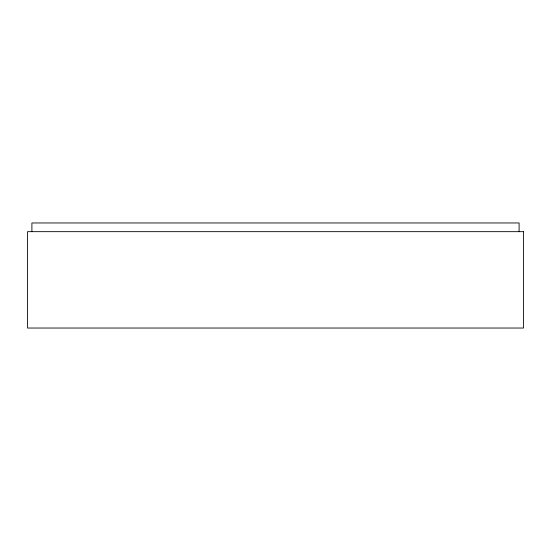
<?xml version="1.0" encoding="UTF-8"?>
<svg xmlns="http://www.w3.org/2000/svg" width="551" height="551" viewBox="0 0 551 551"><rect width="100%" height="100%" fill="white"/><g stroke="black" fill="none" stroke-linecap="round" stroke-linejoin="round"><path stroke-width="0.83" d="M519.097 231.661L519.097 222.962L31.903 222.962L31.903 231.661M523.45 231.661L27.55 231.661L27.55 328.038L523.45 328.038L523.45 231.661"/></g></svg>
